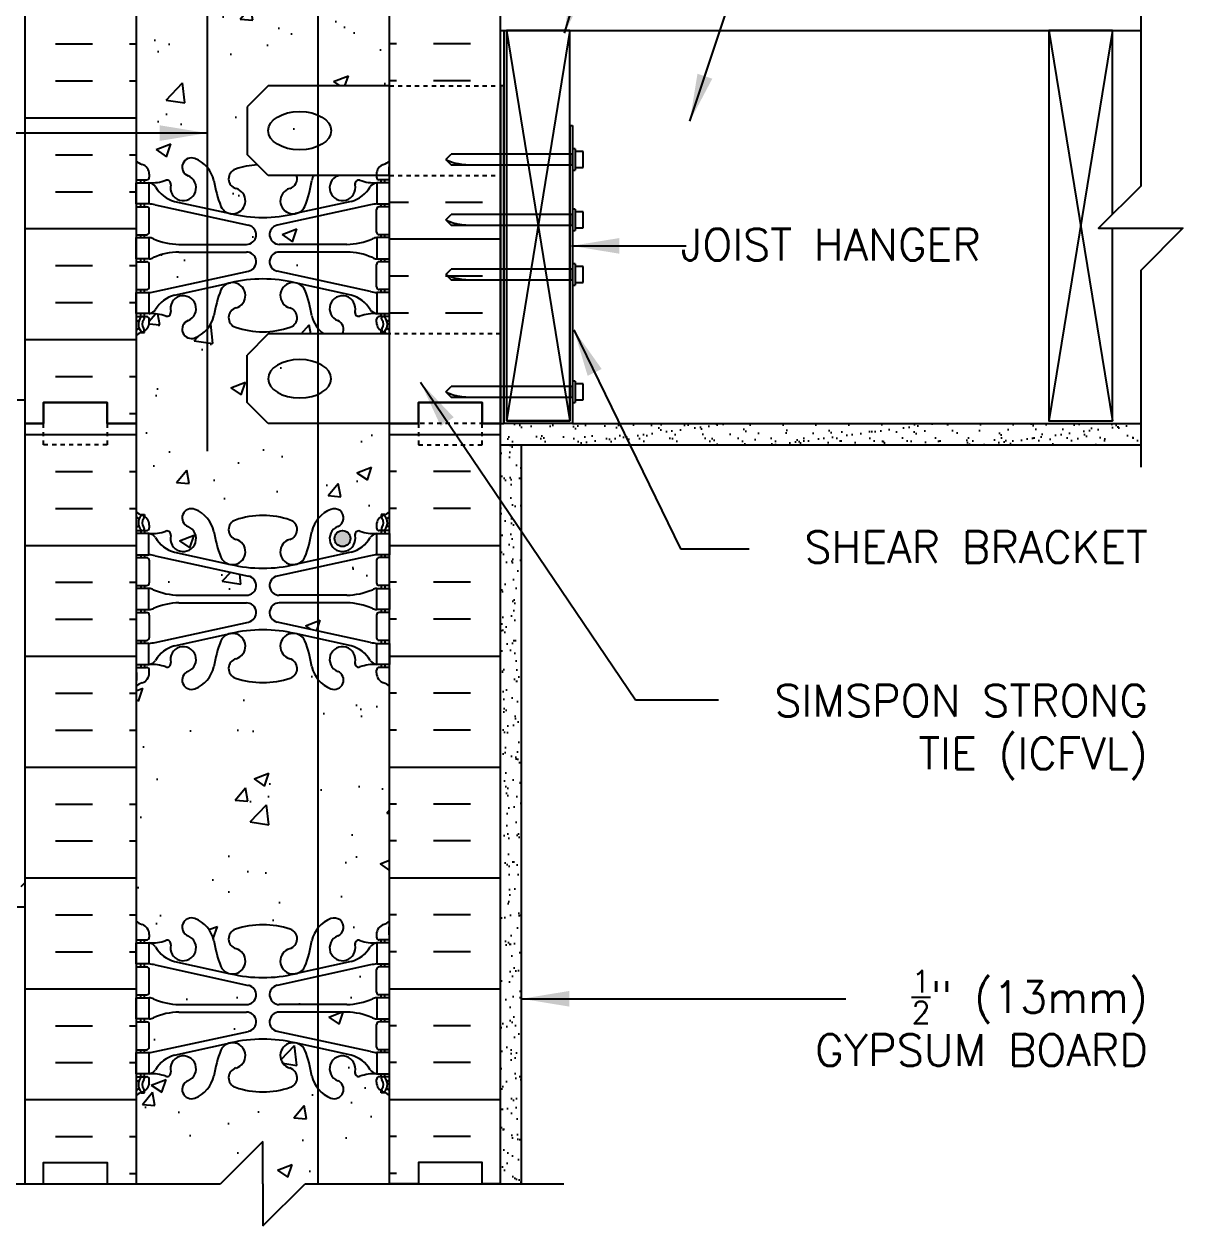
# Model space of a CAD drawing. Header units: inches. Extents: x 28.8 to 73.5, y -26.1 to 47.3.
# Drawn here: x 46.02 to 73.45, y 0.25 to 28.72 of the extents above; entities that cross this region are included whole.
import ezdxf
from ezdxf.enums import TextEntityAlignment as Align

# ---------------------------------------------------------------- set-up
doc = ezdxf.new("R2010")
doc.units = ezdxf.units.IN
doc.header["$LTSCALE"] = 0.5
doc.header["$MEASUREMENT"] = 0
doc.linetypes.add('DASHED2', pattern=[0.375, 0.25, -0.125])
doc.linetypes.add('HIDDEN2', pattern=[0.1875, 0.125, -0.0625])
for name, color, linetype in [('HATCH', 12, 'Continuous'), ('line25', 2, 'Continuous'), ('LINE3', 3, 'Continuous'), ('LINE50', 5, 'Continuous'), ('LINE9', 9, 'Continuous'), ('TEXT', 4, 'Continuous'), ('Web_Edge', 9, 'Continuous')]:
    doc.layers.add(name, color=color, linetype=linetype)
doc.styles.add('DIM', font='romans.shx', dxfattribs={"width": 0.7})
doc.styles.add('ROMANS', font='romans.shx', dxfattribs={"height": 1.125})
doc.dimstyles.new('ext_12', dxfattribs={"dimscale": 12, "dimtxt": 0.09375, "dimasz": 0.09375, "dimexe": 0.09375, "dimexo": 0.0625, "dimgap": 0.0625, "dimtad": 1, "dimdec": 1, "dimzin": 3, "dimdsep": 46, "dimlunit": 4, "dimtxsty": 'DIM', "dimcen": 0.09, "dimdle": 0.09375, "dimclrt": 4, "dimadec": 0, "dimazin": 0, "dimtfac": 1, "dimtdec": 1, "dimtmove": 2, "dimatfit": 3, "dimfxl": 0, "dimfrac": 2, "dimtolj": 1, "dimtzin": 0, "dimarcsym": 0})

# ---------------------------------------------------------------- blocks, each defined once
blk = doc.blocks.new('6 web')
at = {"layer": 'Web_Edge'}
for p, q in [((-2.89, 6.845), (-2.8, 6.845)), ((-2.8, 6.845), (-2.8, 6.803)), ((2.89, 6.845), (2.8, 6.845)), ((2.8, 6.845), (2.8, 6.803)), ((-3, 6.566), (-2.958, 6.566)), ((-2.69, 6.596), (-2.69, 6.529)), ((2.69, 6.596), (2.69, 6.529)), ((3, 6.566), (2.958, 6.566)), ((-3, 6.466), (-2.752, 6.466)), ((-2.89, 6.466), (-2.89, 6.396)), ((-2.8, 6.466), (-2.8, 6.396)), ((3, 6.466), (2.752, 6.466)), ((2.8, 6.466), (2.8, 6.396)), ((2.89, 6.466), (2.89, 6.396)), ((-3, 5.826), (-2.752, 5.826)), ((-2.89, 5.896), (-2.89, 5.826)), ((-2.8, 5.896), (-2.8, 5.826)), ((-2.69, 5.764), (-2.69, 5.229)), ((-2.551, 5.872), (-0.34, 5.391)), ((-2.09, 5.955), (-0.768, 5.665)), ((2.551, 5.872), (0.34, 5.391)), ((2.09, 5.955), (0.768, 5.665)), ((2.69, 5.764), (2.69, 5.229)), ((3, 5.826), (2.752, 5.826)), ((2.8, 5.896), (2.8, 5.826)), ((2.89, 5.896), (2.89, 5.826)), ((-3, 5.166), (-2.752, 5.166)), ((-2.89, 5.166), (-2.89, 5.096)), ((-2.8, 5.166), (-2.8, 5.096)), ((3, 5.166), (2.752, 5.166)), ((2.8, 5.166), (2.8, 5.096)), ((2.89, 5.166), (2.89, 5.096)), ((-1.985, 4.936), (-0.389, 4.936)), ((1.985, 4.936), (0.389, 4.936)), ((-2.89, 4.596), (-2.89, 4.526)), ((-2.8, 4.596), (-2.8, 4.526)), ((-1.985, 4.756), (-0.389, 4.756)), ((1.985, 4.756), (0.389, 4.756)), ((2.8, 4.596), (2.8, 4.526)), ((2.89, 4.596), (2.89, 4.526)), ((-3, 4.526), (-2.752, 4.526)), ((-2.69, 4.464), (-2.69, 3.929)), ((-2.551, 3.82), (-0.34, 4.302)), ((2.551, 3.82), (0.34, 4.302)), ((2.69, 4.464), (2.69, 3.929)), ((3, 4.526), (2.752, 4.526)), ((-2.09, 3.737), (-0.768, 4.028)), ((2.09, 3.737), (0.768, 4.028)), ((-3, 3.866), (-2.752, 3.866)), ((-2.89, 3.866), (-2.89, 3.796)), ((-2.8, 3.866), (-2.8, 3.796)), ((3, 3.866), (2.752, 3.866)), ((2.8, 3.866), (2.8, 3.796)), ((2.89, 3.866), (2.89, 3.796)), ((-3, 3.226), (-2.752, 3.226)), ((-2.89, 3.296), (-2.89, 3.226)), ((-2.8, 3.296), (-2.8, 3.226)), ((-2.69, 3.096), (-2.69, 3.164)), ((2.69, 3.096), (2.69, 3.164)), ((3, 3.226), (2.752, 3.226)), ((2.8, 3.296), (2.8, 3.226)), ((2.89, 3.296), (2.89, 3.226)), ((-2.99, 3.106), (-2.99, 2.92)), ((2.99, 3.106), (2.99, 2.92)), ((-2.99, -3.106), (-2.99, -2.92)), ((-2.69, -3.096), (-2.69, -3.164)), ((2.69, -3.096), (2.69, -3.164)), ((2.99, -3.106), (2.99, -2.92)), ((-3, -3.226), (-2.752, -3.226)), ((-2.89, -3.296), (-2.89, -3.226)), ((-2.8, -3.296), (-2.8, -3.226)), ((3, -3.226), (2.752, -3.226)), ((2.8, -3.296), (2.8, -3.226)), ((2.89, -3.296), (2.89, -3.226)), ((-3, -3.866), (-2.752, -3.866)), ((-2.89, -3.866), (-2.89, -3.796)), ((-2.8, -3.866), (-2.8, -3.796)), ((-2.69, -4.464), (-2.69, -3.929)), ((-2.551, -3.82), (-0.34, -4.302)), ((-2.09, -3.737), (-0.768, -4.028)), ((2.551, -3.82), (0.34, -4.302)), ((2.09, -3.737), (0.768, -4.028)), ((2.69, -4.464), (2.69, -3.929)), ((3, -3.866), (2.752, -3.866)), ((2.8, -3.866), (2.8, -3.796)), ((2.89, -3.866), (2.89, -3.796)), ((-3, -4.526), (-2.752, -4.526)), ((-2.89, -4.596), (-2.89, -4.526)), ((-2.8, -4.596), (-2.8, -4.526)), ((3, -4.526), (2.752, -4.526)), ((2.8, -4.596), (2.8, -4.526)), ((2.89, -4.596), (2.89, -4.526)), ((-1.985, -4.756), (-0.389, -4.756)), ((1.985, -4.756), (0.389, -4.756)), ((-2.89, -5.166), (-2.89, -5.096)), ((-2.8, -5.166), (-2.8, -5.096)), ((-1.985, -4.936), (-0.389, -4.936)), ((1.985, -4.936), (0.389, -4.936)), ((2.8, -5.166), (2.8, -5.096)), ((2.89, -5.166), (2.89, -5.096)), ((-3, -5.166), (-2.752, -5.166)), ((-2.69, -5.764), (-2.69, -5.229)), ((-2.551, -5.872), (-0.34, -5.391)), ((2.551, -5.872), (0.34, -5.391)), ((2.69, -5.764), (2.69, -5.229)), ((3, -5.166), (2.752, -5.166)), ((-2.09, -5.955), (-0.768, -5.665)), ((2.09, -5.955), (0.768, -5.665)), ((-3, -5.826), (-2.752, -5.826)), ((-2.89, -5.896), (-2.89, -5.826)), ((-2.8, -5.896), (-2.8, -5.826)), ((3, -5.826), (2.752, -5.826)), ((2.8, -5.896), (2.8, -5.826)), ((2.89, -5.896), (2.89, -5.826)), ((-3, -6.466), (-2.752, -6.466)), ((-2.89, -6.466), (-2.89, -6.396)), ((-2.8, -6.466), (-2.8, -6.396)), ((-2.69, -6.596), (-2.69, -6.529)), ((2.69, -6.596), (2.69, -6.529)), ((3, -6.466), (2.752, -6.466)), ((2.8, -6.466), (2.8, -6.396)), ((2.89, -6.466), (2.89, -6.396)), ((-3, -6.566), (-2.958, -6.566)), ((-2.8, -6.845), (-2.8, -6.803)), ((2.8, -6.845), (2.8, -6.803)), ((3, -6.566), (2.958, -6.566)), ((-2.89, -6.845), (-2.8, -6.845)), ((2.89, -6.845), (2.8, -6.845))]:
    blk.add_line(p, q, dxfattribs=at)
for points in [[(-2.995, 5.896), (-2.695, 5.896), (-2.695, 6.396), (-2.995, 6.396)], [(2.995, 5.896), (2.695, 5.896), (2.695, 6.396), (2.995, 6.396)], [(-2.995, 4.596), (-2.695, 4.596), (-2.695, 5.096), (-2.995, 5.096)], [(2.995, 4.596), (2.695, 4.596), (2.695, 5.096), (2.995, 5.096)], [(-2.995, 3.296), (-2.695, 3.296), (-2.695, 3.796), (-2.995, 3.796)], [(2.995, 3.296), (2.695, 3.296), (2.695, 3.796), (2.995, 3.796)], [(-2.995, -3.296), (-2.695, -3.296), (-2.695, -3.796), (-2.995, -3.796)], [(2.995, -3.296), (2.695, -3.296), (2.695, -3.796), (2.995, -3.796)], [(-2.995, -4.596), (-2.695, -4.596), (-2.695, -5.096), (-2.995, -5.096)], [(2.995, -4.596), (2.695, -4.596), (2.695, -5.096), (2.995, -5.096)], [(-2.995, -5.896), (-2.695, -5.896), (-2.695, -6.396), (-2.995, -6.396)], [(2.995, -5.896), (2.695, -5.896), (2.695, -6.396), (2.995, -6.396)]]:
    blk.add_lwpolyline(points, close=True, dxfattribs=at)
for centre, radius, start, end in [((-2.69, 7.303), 0.5, 231.6833, 250.5288), ((-2.94, 6.596), 0.25, 0, 70.5288), ((-1.69, 6.766), 0.22, 68.1963, 248.1963), ((-1.885, 6.278), 0.745, 13.2652, 68.1963), ((1.885, 6.278), 0.745, 111.8037, 166.7348), ((1.69, 6.766), 0.22, 291.8037, 111.8037), ((2.94, 6.596), 0.25, 109.4712, 180), ((2.69, 7.303), 0.5, 289.4712, 308.3167), ((-2.69, 7.303), 0.6, 238.8907, 245.0748), ((-2.958, 6.586), 0.02, 270, 14.1541), ((-2.696, 6.651), 0.25, 140.1145, 222.4609), ((-2.951, 6.741), 0.02, 340.7916, 65.0748), ((-2.854, 6.782), 0.045, 319.1879, 141.448), ((-2.696, 6.651), 0.16, 140.0001, 222.4609), ((-1.885, 6.278), 0.305, 166.6795, 68.1963), ((-0.571, 6.49), 0.24, 108.923, 254.2747), ((0, 4.825), 2, 90, 108.923), ((0, 4.825), 2, 71.077, 90), ((0.571, 6.49), 0.24, 285.7253, 71.077), ((1.885, 6.278), 0.305, 111.8037, 13.3205), ((2.854, 6.782), 0.045, 38.552, 220.8121), ((2.696, 6.651), 0.16, 317.5391, 39.9999), ((2.696, 6.651), 0.25, 317.5391, 39.8855), ((2.951, 6.741), 0.02, 114.9252, 199.2084), ((2.958, 6.586), 0.02, 165.8459, 270), ((2.69, 7.303), 0.6, 294.9252, 301.1093), ((-2.848, 6.512), 0.045, 222.4609, 42.4609), ((-2.752, 6.529), 0.0625, 270, 0), ((-2.639, 7.395), 1, 266.7879, 289.9067), ((-2.738, 6.15), 0.25, 37.2777, 80.0823), ((-1.891, 6.678), 0.75, 210.155, 254.5838), ((-2.269, 6.369), 0.09, 346.6795, 108.8651), ((1.803, 6.92), 3, 189.0273, 201.1984), ((-1.803, 6.92), 3, 338.8016, 350.9727), ((1.891, 6.678), 0.75, 285.4162, 329.845), ((2.269, 6.369), 0.09, 71.1349, 193.3205), ((2.639, 7.395), 1, 250.0933, 273.2121), ((2.738, 6.15), 0.25, 99.9177, 142.7223), ((2.752, 6.529), 0.0625, 180, 270), ((2.848, 6.512), 0.045, 137.5391, 317.5391), ((-0.718, 5.966), 0.305, 205.3782, 74.2747), ((0.718, 5.966), 0.305, 105.7253, 334.6218), ((-2.752, 5.764), 0.0625, 0, 90), ((-2.786, 4.9), 1, 76.4291, 84.7991), ((2.786, 4.9), 1, 95.2009, 103.5709), ((2.752, 5.764), 0.0625, 90, 180), ((0, 8.932), 3.356, 256.7692, 270), ((0, 8.932), 3.356, 270, 283.2308), ((-2.752, 5.229), 0.0625, 270, 0), ((-0.389, 5.166), 0.23, 270, 77.6055), ((0.389, 5.166), 0.23, 102.3945, 270), ((2.752, 5.229), 0.0625, 180, 270), ((-2.699, 4.877), 0.219, 60.4937, 88.92), ((-1.955, 6.536), 1.6, 246.5673, 268.9203), ((1.955, 6.536), 1.6, 271.0797, 293.4327), ((2.699, 4.877), 0.219, 91.08, 119.5063), ((-2.699, 4.815), 0.219, 271.08, 299.5063), ((-2.699, 4.815), 0.219, 271.08, 299.5063), ((-1.955, 3.156), 1.6, 91.0797, 113.4327), ((-1.955, 3.156), 1.6, 91.0797, 113.4327), ((-0.389, 4.526), 0.23, 282.3945, 90), ((0.389, 4.526), 0.23, 90, 257.6055), ((1.955, 3.156), 1.6, 66.5673, 88.9203), ((1.955, 3.156), 1.6, 66.5673, 88.9203), ((2.699, 4.815), 0.219, 240.4937, 268.92), ((2.699, 4.815), 0.219, 240.4937, 268.92), ((-2.752, 4.464), 0.0625, 0, 90), ((2.752, 4.464), 0.0625, 90, 180), ((-0.718, 3.727), 0.305, 285.7253, 154.6218), ((0, 0.761), 3.356, 90, 103.2308), ((0, 0.761), 3.356, 76.7692, 90), ((0.718, 3.727), 0.305, 25.3782, 254.2747), ((-2.752, 3.929), 0.0625, 270, 0), ((-2.786, 4.792), 1, 275.2009, 283.5709), ((-1.891, 3.014), 0.75, 105.4162, 149.845), ((-1.885, 3.414), 0.305, 291.8037, 193.3205), ((1.803, 2.773), 3, 158.8016, 170.9727), ((-1.803, 2.773), 3, 9.0273, 21.1984), ((1.885, 3.414), 0.305, 346.6795, 248.1963), ((1.891, 3.014), 0.75, 30.155, 74.5838), ((2.786, 4.792), 1, 256.4291, 264.7991), ((2.752, 3.929), 0.0625, 180, 270), ((-0.571, 3.202), 0.24, 105.7253, 251.077), ((0.571, 3.202), 0.24, 288.923, 74.2747), ((-2.752, 3.164), 0.0625, 360, 90), ((-2.738, 3.542), 0.25, 279.9177, 322.7223), ((-2.639, 2.298), 1, 70.0933, 93.2121), ((-2.269, 3.323), 0.09, 251.1349, 13.3205), ((-1.69, 2.927), 0.22, 111.8037, 291.8037), ((-1.885, 3.414), 0.745, 291.8037, 346.7348), ((1.885, 3.414), 0.745, 193.2652, 248.1963), ((1.69, 2.927), 0.22, 248.1963, 68.1963), ((2.269, 3.323), 0.09, 166.6795, 288.8651), ((2.639, 2.298), 1, 86.7879, 109.9067), ((2.738, 3.542), 0.25, 217.2777, 260.0823), ((2.752, 3.164), 0.0625, 90, 180), ((-3.01, 3.106), 0.02, 0, 60.012), ((-3.01, 2.92), 0.02, 301.073, 0), ((-2.69, 2.389), 0.6, 121.073, 121.1093), ((-2.69, 2.389), 0.5, 109.4712, 128.3167), ((-2.94, 3.096), 0.25, 289.4712, 360), ((0, 4.867), 2, 251.077, 270), ((0, 4.867), 2, 270, 288.923), ((2.94, 3.096), 0.25, 180, 250.5288), ((2.69, 2.389), 0.5, 51.6833, 70.5288), ((3.01, 3.106), 0.02, 119.988, 180), ((3.01, 2.92), 0.02, 180, 238.927), ((2.69, 2.389), 0.6, 58.8907, 58.927), ((-2.69, -2.389), 0.5, 231.6833, 250.5288), ((-1.69, -2.927), 0.22, 68.1963, 248.1963), ((-1.885, -3.414), 0.745, 13.2652, 68.1963), ((1.885, -3.414), 0.745, 111.8037, 166.7348), ((1.69, -2.927), 0.22, 291.8037, 111.8037), ((2.69, -2.389), 0.5, 289.4712, 308.3167), ((-2.69, -2.389), 0.6, 238.8907, 238.927), ((-3.01, -2.92), 0.02, 360, 58.927), ((-3.01, -3.106), 0.02, 299.988, 360), ((-2.94, -3.096), 0.25, 0, 70.5288), ((-0.571, -3.202), 0.24, 108.923, 254.2747), ((0, -4.867), 2, 90, 108.923), ((0, -4.867), 2, 71.077, 90), ((0.571, -3.202), 0.24, 285.7253, 71.077), ((2.94, -3.096), 0.25, 109.4712, 180), ((3.01, -2.92), 0.02, 121.073, 180), ((3.01, -3.106), 0.02, 180, 240.012), ((2.69, -2.389), 0.6, 301.073, 301.1093), ((-2.752, -3.164), 0.0625, 270, 0), ((-2.639, -2.298), 1, 266.7879, 289.9067), ((-2.738, -3.542), 0.25, 37.2777, 80.0823), ((-1.891, -3.014), 0.75, 210.155, 254.5838), ((-2.269, -3.323), 0.09, 346.6795, 108.8651), ((-1.885, -3.414), 0.305, 166.6795, 68.1963), ((1.803, -2.773), 3, 189.0273, 201.1984), ((-1.803, -2.773), 3, 338.8016, 350.9727), ((1.885, -3.414), 0.305, 111.8037, 13.3205), ((1.891, -3.014), 0.75, 285.4162, 329.845), ((2.269, -3.323), 0.09, 71.1349, 193.3205), ((2.639, -2.298), 1, 250.0933, 273.2121), ((2.738, -3.542), 0.25, 99.9177, 142.7223), ((2.752, -3.164), 0.0625, 180, 270), ((-0.718, -3.727), 0.305, 205.3782, 74.2747), ((0.718, -3.727), 0.305, 105.7253, 334.6218), ((-2.752, -3.929), 0.0625, 0, 90), ((-2.786, -4.792), 1, 76.4291, 84.7991), ((2.786, -4.792), 1, 95.2009, 103.5709), ((2.752, -3.929), 0.0625, 90, 180), ((0, -0.761), 3.356, 256.7692, 270), ((0, -0.761), 3.356, 270, 283.2308), ((-2.752, -4.464), 0.0625, 270, 0), ((-0.389, -4.526), 0.23, 270, 77.6055), ((0.389, -4.526), 0.23, 102.3945, 270), ((2.752, -4.464), 0.0625, 180, 270), ((-2.699, -4.815), 0.219, 60.4937, 88.92), ((-2.699, -4.815), 0.219, 60.4937, 88.92), ((-1.955, -3.156), 1.6, 246.5673, 268.9203), ((-1.955, -3.156), 1.6, 246.5673, 268.9203), ((1.955, -3.156), 1.6, 271.0797, 293.4327), ((1.955, -3.156), 1.6, 271.0797, 293.4327), ((2.699, -4.815), 0.219, 91.08, 119.5063), ((2.699, -4.815), 0.219, 91.08, 119.5063), ((-2.699, -4.877), 0.219, 271.08, 299.5063), ((-1.955, -6.536), 1.6, 91.0797, 113.4327), ((-0.389, -5.166), 0.23, 282.3945, 90), ((0.389, -5.166), 0.23, 90, 257.6055), ((1.955, -6.536), 1.6, 66.5673, 88.9203), ((2.699, -4.877), 0.219, 240.4937, 268.92), ((-2.752, -5.229), 0.0625, 0, 90), ((2.752, -5.229), 0.0625, 90, 180), ((-0.718, -5.966), 0.305, 285.7253, 154.6218), ((0, -8.932), 3.356, 90, 103.2308), ((0, -8.932), 3.356, 76.7692, 90), ((0.718, -5.966), 0.305, 25.3782, 254.2747), ((-2.752, -5.764), 0.0625, 270, 0), ((-2.786, -4.9), 1, 275.2009, 283.5709), ((-1.891, -6.678), 0.75, 105.4162, 149.845), ((-1.885, -6.278), 0.305, 291.8037, 193.3205), ((1.803, -6.92), 3, 158.8016, 170.9727), ((-1.803, -6.92), 3, 9.0273, 21.1984), ((1.885, -6.278), 0.305, 346.6795, 248.1963), ((1.891, -6.678), 0.75, 30.155, 74.5838), ((2.786, -4.9), 1, 256.4291, 264.7991), ((2.752, -5.764), 0.0625, 180, 270), ((-0.571, -6.49), 0.24, 105.7253, 251.077), ((0.571, -6.49), 0.24, 288.923, 74.2747), ((-2.696, -6.651), 0.25, 137.5391, 219.8855), ((-2.848, -6.512), 0.045, 317.5391, 137.5391), ((-2.696, -6.651), 0.16, 137.5391, 219.9999), ((-2.752, -6.529), 0.0625, 360, 90), ((-2.738, -6.15), 0.25, 279.9177, 322.7223), ((-2.639, -7.395), 1, 70.0933, 93.2121), ((-2.269, -6.369), 0.09, 251.1349, 13.3205), ((-1.885, -6.278), 0.745, 291.8037, 346.7348), ((1.885, -6.278), 0.745, 193.2652, 248.1963), ((2.269, -6.369), 0.09, 166.6795, 288.8651), ((2.639, -7.395), 1, 86.7879, 109.9067), ((2.738, -6.15), 0.25, 217.2777, 260.0823), ((2.752, -6.529), 0.0625, 90, 180), ((2.848, -6.512), 0.045, 42.4609, 222.4609), ((2.696, -6.651), 0.16, 320.0001, 42.4609), ((2.696, -6.651), 0.25, 320.1145, 42.4609), ((-2.69, -7.303), 0.6, 114.9252, 121.1093), ((-2.958, -6.586), 0.02, 345.8459, 90), ((-2.951, -6.741), 0.02, 294.9252, 19.2084), ((-2.854, -6.782), 0.045, 218.552, 40.8121), ((-2.94, -6.596), 0.25, 289.4712, 360), ((-1.69, -6.766), 0.22, 111.8037, 291.8037), ((0, -4.825), 2, 251.077, 270), ((0, -4.825), 2, 270, 288.923), ((1.69, -6.766), 0.22, 248.1963, 68.1963), ((2.94, -6.596), 0.25, 180, 250.5288), ((2.854, -6.782), 0.045, 139.1879, 321.448), ((2.951, -6.741), 0.02, 160.7916, 245.0748), ((2.958, -6.586), 0.02, 90, 194.1541), ((2.69, -7.303), 0.6, 58.8907, 65.0748), ((-2.69, -7.303), 0.5, 109.4712, 128.3167), ((2.69, -7.303), 0.5, 51.6833, 70.5288)]:
    blk.add_arc(centre, radius, start, end, dxfattribs=at)

msp = doc.modelspace()

# ---------------------------------------------------------------- hatches: boundary and pattern name
at = {"layer": 'HATCH'}
h = msp.add_hatch(dxfattribs=at)
h.set_pattern_fill('INSUL', color=256, scale=7, style=0)
h.set_pattern_definition([(0, (-2877.4856, -377.7554), (0, 2.625), []), (0, (-2877.4856, -376.8804), (0, 2.625), [0.875, -0.875]), (0, (-2877.4856, -376.0054), (0, 2.625), [0.875, -0.875])])
h.paths.add_polyline_path([(46.051, 19.254), (46.488, 19.254), (46.488, 19.754), (47.988, 19.754), (47.988, 19.254), (48.676, 19.254), (48.676, 37.254), (47.988, 37.254), (47.988, 37.754), (46.488, 37.754), (46.488, 37.254), (46.051, 37.254)])
h = msp.add_hatch(dxfattribs=at)
h.set_pattern_fill('INSUL', color=256, scale=7, style=0)
h.set_pattern_definition([(180, (2980.8376, -377.7554), (0, 2.625), []), (180, (2980.8376, -376.8804), (0, 2.625), [0.875, -0.875]), (180, (2980.8376, -376.0054), (0, 2.625), [0.875, -0.875])])
h.paths.add_polyline_path([(54.676, 27.254), (57.301, 27.254), (57.301, 37.254), (56.863, 37.254), (56.863, 37.754), (55.363, 37.754), (55.363, 37.254), (54.676, 37.254)])
h = msp.add_hatch(dxfattribs=at)
h.set_pattern_fill('AR-CONC', color=256, scale=0.5, style=0)
h.paths.add_polyline_path([(53.858, 24.91, -0.601435), (53.977, 25.015, 0.10046), (54.371, 24.958), (54.476, 24.958), (54.476, 25.028), (54.428, 25.028, -0.414214), (54.366, 25.09), (54.366, 25.129), (53.461, 25.129, -0.016896), (53.448, 25.123, 2.182095)])
h.paths.add_polyline_path([(52.836, 25.011, -0.041797), (52.874, 25.129), (52.474, 25.129, -0.429542), (52.312, 24.821, 0.955472), (52.45, 24.228), (52.47, 24.232, 0.223253), (52.67, 24.397, 0.053157)])
edge = h.paths.add_edge_path()
edge.add_ellipse((52.547, 26.192), major_axis=(-0.746, 0), ratio=0.610344, start_angle=234.6893, end_angle=485.3107)
edge.add_line((52.978, 25.82), (52.978, 26.563))
edge = h.paths.add_edge_path()
edge.add_ellipse((52.547, 26.192), major_axis=(-0.746, 0), ratio=0.610344, start_angle=125.3107, end_angle=234.6893)
edge.add_line((52.978, 26.563), (52.978, 25.82))
h.paths.add_polyline_path([(51.04, 24.821, -0.735593), (51.027, 25.279, -0.066531), (51.547, 25.383), (51.301, 25.629), (51.301, 26.754), (51.676, 27.129), (51.676, 31.121, -0.082755), (51.027, 31.229, -0.735593), (51.04, 31.687, 0.955472), (50.902, 32.281), (50.882, 32.276, 0.223253), (50.682, 32.111, 0.053157), (50.516, 31.497, -0.24438), (50.068, 30.977, -1), (49.904, 31.385, 2.182095), (49.494, 31.598, -0.601435), (49.375, 31.493, 0.10046), (48.981, 31.55), (48.876, 31.55), (48.876, 31.48), (48.924, 31.48, -0.414214), (48.986, 31.418), (48.986, 31.35, -0.317837), (48.819, 31.115, 0.082415), (48.676, 31.036), (48.676, 25.473, 0.082415), (48.819, 25.394, -0.317837), (48.986, 25.158), (48.986, 25.09, -0.414214), (48.924, 25.028), (48.876, 25.028), (48.876, 24.958), (48.981, 24.958, 0.10046), (49.375, 25.015, -0.601435), (49.494, 24.91, 2.182095), (49.904, 25.123, -1), (50.068, 25.532, -0.24438), (50.516, 25.011, 0.053157), (50.682, 24.397, 0.223253), (50.882, 24.232), (50.902, 24.228, 0.955472)])
h.paths.add_polyline_path([(52.978, 31.205, -0.110434), (52.836, 31.497, 0.053157), (52.67, 32.111, 0.223253), (52.47, 32.276), (52.45, 32.281, 0.955472), (52.312, 31.687, -0.735593), (52.325, 31.229, -0.082755), (51.676, 31.121), (51.676, 27.129), (51.801, 27.254), (52.978, 27.254)])
h.paths.add_polyline_path([(54.676, 31.036, 0.082415), (54.533, 31.115, -0.317837), (54.366, 31.35), (54.366, 31.418, -0.414214), (54.428, 31.48), (54.476, 31.48), (54.476, 31.55), (54.371, 31.55, 0.10046), (53.977, 31.493, -0.601435), (53.858, 31.598, 2.182095), (53.448, 31.385, -1), (53.284, 30.977, -0.130426), (52.978, 31.205), (52.978, 27.254), (54.676, 27.254)])
h = msp.add_hatch(dxfattribs=at)
h.set_pattern_fill('INSUL', color=256, scale=7, style=0)
h.paths.add_polyline_path([(57.301, 25.129), (54.676, 25.129), (54.676, 21.379), (57.301, 21.379)])
h = msp.add_hatch(dxfattribs=at)
h.set_pattern_fill('AR-CONC', color=256, scale=0.5, style=0)
h.paths.add_polyline_path([(52.978, 24.162), (52.978, 23.498), (53.661, 23.498, 0.097844), (54.267, 23.63, -0.134256), (54.379, 23.658), (54.476, 23.658), (54.476, 23.728), (54.428, 23.728, -0.414214), (54.366, 23.79), (54.366, 24.325, -0.414214), (54.428, 24.388), (54.476, 24.388), (54.476, 24.458), (54.371, 24.458, 0.036537), (54.227, 24.434)])
h.paths.add_polyline_path([(54.227, 22.382, 0.036537), (54.371, 22.358), (54.476, 22.358), (54.476, 22.428), (54.428, 22.428, -0.414214), (54.366, 22.49), (54.366, 23.025, -0.414214), (54.428, 23.088), (54.476, 23.088), (54.476, 23.158), (54.379, 23.158, -0.134256), (54.267, 23.186, 0.097844), (53.661, 23.318), (52.978, 23.318), (52.978, 22.654)])
h.paths.add_polyline_path([(52.065, 23.318, 0.897292), (52.016, 22.863), (52.978, 22.654), (52.978, 23.318)])
h.paths.add_polyline_path([(52.016, 23.953, 0.897292), (52.065, 23.498), (52.978, 23.498), (52.978, 24.162)])
h.paths.add_polyline_path([(49.125, 24.434, 0.036537), (48.981, 24.458), (48.876, 24.458), (48.876, 24.388), (48.924, 24.388, -0.414214), (48.986, 24.325), (48.986, 23.79, -0.414214), (48.924, 23.728), (48.876, 23.728), (48.876, 23.658), (48.973, 23.658, -0.134256), (49.085, 23.63, 0.097844), (49.691, 23.498), (51.287, 23.498, 0.897292), (51.336, 23.953)])
h.paths.add_polyline_path([(51.336, 22.863, 0.897292), (51.287, 23.318), (49.691, 23.318, 0.097844), (49.085, 23.186, -0.134256), (48.973, 23.158), (48.876, 23.158), (48.876, 23.088), (48.924, 23.088, -0.414214), (48.986, 23.025), (48.986, 22.49, -0.414214), (48.924, 22.428), (48.876, 22.428), (48.876, 22.358), (48.981, 22.358, 0.036537), (49.125, 22.382)])
h = msp.add_hatch(dxfattribs=at)
h.set_pattern_fill('AR-CONC', color=256, scale=0.5, style=0)
h.paths.add_polyline_path([(52.978, 16.996, -0.130426), (53.284, 17.224, -1), (53.448, 16.816, 2.182095), (53.858, 16.603, -0.601435), (53.977, 16.707, 0.10046), (54.371, 16.65), (54.476, 16.65), (54.476, 16.72), (54.428, 16.72, -0.414214), (54.366, 16.783), (54.366, 16.85, -0.249069), (54.476, 17.057), (54.476, 17.099), (54.566, 17.099, 0.064398), (54.676, 17.165), (54.676, 19.254), (52.978, 19.254)])
h.paths.add_polyline_path([(53.748, 16.532, -1), (53.373, 16.532, -1)], flags=16)
h.paths.add_polyline_path([(51.676, 17.08, -0.082755), (52.325, 16.972, -0.735593), (52.312, 16.514, 0.955472), (52.45, 15.92), (52.47, 15.924, 0.223253), (52.67, 16.089, 0.053157), (52.836, 16.703, -0.110434), (52.978, 16.996), (52.978, 19.254), (51.801, 19.254), (51.301, 19.754), (51.301, 20.879), (51.801, 21.379), (52.978, 21.379), (52.978, 21.512, -0.110434), (52.836, 21.805, 0.053157), (52.67, 22.419, 0.223253), (52.47, 22.584), (52.45, 22.588, 0.955472), (52.312, 21.995, -0.735593), (52.325, 21.537, -0.082755), (51.676, 21.429, -0.082755), (51.027, 21.537, -0.735593), (51.04, 21.995, 0.955472), (50.902, 22.588), (50.882, 22.584, 0.223253), (50.682, 22.419, 0.053157), (50.516, 21.805, -0.24438), (50.068, 21.284, -1), (49.904, 21.693, 2.182095), (49.494, 21.906, -0.601435), (49.375, 21.801, 0.10046), (48.981, 21.858), (48.876, 21.858), (48.876, 21.788), (48.924, 21.788, -0.414214), (48.986, 21.725), (48.986, 21.658, -0.249069), (48.876, 21.451), (48.876, 21.409), (48.786, 21.409, 0.064398), (48.676, 21.343), (48.676, 19.254), (48.676, 17.165, 0.064398), (48.786, 17.099), (48.876, 17.099), (48.876, 17.057, -0.249069), (48.986, 16.85), (48.986, 16.783, -0.414214), (48.924, 16.72), (48.876, 16.72), (48.876, 16.65), (48.981, 16.65, 0.10046), (49.375, 16.707, -0.601435), (49.494, 16.603, 2.182095), (49.904, 16.816, -1), (50.068, 17.224, -0.24438), (50.516, 16.703, 0.053157), (50.682, 16.089, 0.223253), (50.882, 15.924), (50.902, 15.92, 0.955472), (51.04, 16.514, -0.735593), (51.027, 16.972, -0.082755)])
edge = h.paths.add_edge_path(flags=17)
edge.add_ellipse((52.547, 20.317), major_axis=(-0.746, 0), ratio=0.610344, start_angle=-125.3107, end_angle=125.3107)
edge.add_line((52.978, 19.945), (52.978, 20.688))
edge = h.paths.add_edge_path()
edge.add_ellipse((52.547, 20.317), major_axis=(-0.746, 0), ratio=0.610344, start_angle=125.3107, end_angle=234.6893)
edge.add_line((52.978, 20.688), (52.978, 19.945))
h = msp.add_hatch(dxfattribs=at)
h.set_pattern_fill('INSUL', color=256, scale=7, style=0)
h.set_pattern_definition([(0, (-2877.4856, -395.7554), (0, 2.625), []), (0, (-2877.4856, -394.8804), (0, 2.625), [0.875, -0.875]), (0, (-2877.4856, -394.0054), (0, 2.625), [0.875, -0.875])])
h.paths.add_polyline_path([(46.051, 1.254), (46.488, 1.254), (46.488, 1.754), (47.988, 1.754), (47.988, 1.254), (48.676, 1.254), (48.676, 19.254), (47.988, 19.254), (47.988, 19.754), (46.488, 19.754), (46.488, 19.254), (46.051, 19.254)])
h = msp.add_hatch(dxfattribs=at)
h.set_pattern_fill('INSUL', color=256, scale=7, style=0)
h.set_pattern_definition([(180, (2980.8376, -395.7554), (0, 2.625), []), (180, (2980.8376, -394.8804), (0, 2.625), [0.875, -0.875]), (180, (2980.8376, -394.0054), (0, 2.625), [0.875, -0.875])])
h.paths.add_polyline_path([(57.301, 1.254), (56.863, 1.254), (56.863, 1.754), (55.363, 1.754), (55.363, 1.254), (54.676, 1.254), (54.676, 19.254), (55.363, 19.254), (55.363, 19.754), (56.863, 19.754), (56.863, 19.254), (57.301, 19.254)])
h = msp.add_hatch(dxfattribs=at)
h.set_pattern_fill('AR-SAND', color=256, scale=0.25, style=0)
h.paths.add_polyline_path([(72.452, 19.254), (59.006, 19.254), (57.381, 19.254), (57.301, 19.254), (57.301, 18.754), (72.452, 18.754)])
h = msp.add_hatch(dxfattribs=at)
h.set_pattern_fill('AR-SAND', color=256, scale=0.25, style=0)
h.paths.add_polyline_path([(57.801, 18.754), (57.301, 18.754), (57.301, 1.254), (57.801, 1.254)])
h = msp.add_hatch(dxfattribs=at)
h.set_pattern_fill('AR-CONC', color=256, scale=0.5, style=0)
h.paths.add_polyline_path([(54.267, 15.322, -0.134256), (54.379, 15.35), (54.476, 15.35), (54.476, 15.42), (54.428, 15.42, -0.414214), (54.366, 15.483), (54.366, 16.018, -0.414214), (54.428, 16.08), (54.476, 16.08), (54.476, 16.15), (54.371, 16.15, 0.036537), (54.227, 16.127), (52.978, 15.854), (52.978, 15.19), (53.661, 15.19, 0.097844)])
h.paths.add_polyline_path([(53.661, 15.01), (52.978, 15.01), (52.978, 14.346), (54.227, 14.074, 0.036537), (54.371, 14.05), (54.476, 14.05), (54.476, 14.12), (54.428, 14.12, -0.414214), (54.366, 14.183), (54.366, 14.718, -0.414214), (54.428, 14.78), (54.476, 14.78), (54.476, 14.85), (54.379, 14.85, -0.134256), (54.267, 14.879, 0.097844)])
h.paths.add_polyline_path([(52.065, 15.01, 0.897292), (52.016, 14.556), (52.978, 14.346), (52.978, 15.01)])
h.paths.add_polyline_path([(52.016, 15.645, 0.897292), (52.065, 15.19), (52.978, 15.19), (52.978, 15.854)])
h.paths.add_polyline_path([(51.287, 15.19, 0.897292), (51.336, 15.645), (49.125, 16.127, 0.036537), (48.981, 16.15), (48.876, 16.15), (48.876, 16.08), (48.924, 16.08, -0.414214), (48.986, 16.018), (48.986, 15.483, -0.414214), (48.924, 15.42), (48.876, 15.42), (48.876, 15.35), (48.973, 15.35, -0.134256), (49.085, 15.322, 0.097844), (49.691, 15.19)])
h.paths.add_polyline_path([(51.336, 14.556, 0.897292), (51.287, 15.01), (49.691, 15.01, 0.097844), (49.085, 14.879, -0.134256), (48.973, 14.85), (48.876, 14.85), (48.876, 14.78), (48.924, 14.78, -0.414214), (48.986, 14.718), (48.986, 14.183, -0.414214), (48.924, 14.12), (48.876, 14.12), (48.876, 14.05), (48.981, 14.05, 0.036537), (49.125, 14.074)])
h = msp.add_hatch(dxfattribs=at)
h.set_pattern_fill('AR-CONC', color=256, scale=0.5, style=0)
h.paths.add_polyline_path([(54.676, 13.036, 0.082415), (54.533, 13.115, -0.317837), (54.366, 13.35), (54.366, 13.418, -0.414214), (54.428, 13.48), (54.476, 13.48), (54.476, 13.55), (54.371, 13.55, 0.10046), (53.977, 13.493, -0.601435), (53.858, 13.598, 2.182095), (53.448, 13.385, -1), (53.284, 12.977, -0.130426), (52.978, 13.205), (52.978, 7.303, -0.130426), (53.284, 7.532, -1), (53.448, 7.123, 2.182095), (53.858, 6.91, -0.601435), (53.977, 7.015, 0.10046), (54.371, 6.958), (54.476, 6.958), (54.476, 7.028), (54.428, 7.028, -0.414214), (54.366, 7.09), (54.366, 7.158, -0.317837), (54.533, 7.394, 0.082415), (54.676, 7.473)])
h.paths.add_polyline_path([(52.978, 13.205, -0.110434), (52.836, 13.497, 0.053157), (52.67, 14.111, 0.223253), (52.47, 14.276), (52.45, 14.281, 0.955472), (52.312, 13.687, -0.735593), (52.325, 13.229, -0.082755), (51.676, 13.121, -0.082755), (51.027, 13.229, -0.735593), (51.04, 13.687, 0.955472), (50.902, 14.281), (50.882, 14.276, 0.223253), (50.682, 14.111, 0.053157), (50.516, 13.497, -0.24438), (50.068, 12.977, -1), (49.904, 13.385, 2.182095), (49.494, 13.598, -0.601435), (49.375, 13.493, 0.10046), (48.981, 13.55), (48.876, 13.55), (48.876, 13.48), (48.924, 13.48, -0.414214), (48.986, 13.418), (48.986, 13.35, -0.317837), (48.819, 13.115, 0.082415), (48.676, 13.036), (48.676, 7.473, 0.082415), (48.819, 7.394, -0.317837), (48.986, 7.158), (48.986, 7.09, -0.414214), (48.924, 7.028), (48.876, 7.028), (48.876, 6.958), (48.981, 6.958, 0.10046), (49.375, 7.015, -0.601435), (49.494, 6.91, 2.182095), (49.904, 7.123, -1), (50.068, 7.532, -0.24438), (50.516, 7.011, 0.053157), (50.682, 6.397, 0.223253), (50.882, 6.232), (50.902, 6.228, 0.955472), (51.04, 6.821, -0.735593), (51.027, 7.279, -0.082755), (51.676, 7.387, -0.082755), (52.325, 7.279, -0.735593), (52.312, 6.821, 0.955472), (52.45, 6.228), (52.47, 6.232, 0.223253), (52.67, 6.397, 0.053157), (52.836, 7.011, -0.110434), (52.978, 7.303)])
h = msp.add_hatch(dxfattribs=at)
h.set_pattern_fill('AR-CONC', color=256, scale=0.5, style=0)
h.paths.add_polyline_path([(52.978, 6.162), (52.978, 5.498), (53.661, 5.498, 0.097844), (54.267, 5.63, -0.134256), (54.379, 5.658), (54.476, 5.658), (54.476, 5.728), (54.428, 5.728, -0.414214), (54.366, 5.79), (54.366, 6.325, -0.414214), (54.428, 6.388), (54.476, 6.388), (54.476, 6.458), (54.371, 6.458, 0.036537), (54.227, 6.434)])
h.paths.add_polyline_path([(53.661, 5.318), (52.978, 5.318), (52.978, 4.654), (54.227, 4.382, 0.036537), (54.371, 4.358), (54.476, 4.358), (54.476, 4.428), (54.428, 4.428, -0.414214), (54.366, 4.49), (54.366, 5.025, -0.414214), (54.428, 5.088), (54.476, 5.088), (54.476, 5.158), (54.379, 5.158, -0.134256), (54.267, 5.186, 0.097844)])
h.paths.add_polyline_path([(52.065, 5.318, 0.897292), (52.016, 4.863), (52.978, 4.654), (52.978, 5.318)])
h.paths.add_polyline_path([(52.016, 5.953, 0.897292), (52.065, 5.498), (52.978, 5.498), (52.978, 6.162)])
h.paths.add_polyline_path([(49.125, 6.434, 0.036537), (48.981, 6.458), (48.876, 6.458), (48.876, 6.388), (48.924, 6.388, -0.414214), (48.986, 6.325), (48.986, 5.79, -0.414214), (48.924, 5.728), (48.876, 5.728), (48.876, 5.658), (48.973, 5.658, -0.134256), (49.085, 5.63, 0.097844), (49.691, 5.498), (51.287, 5.498, 0.897292), (51.336, 5.953)])
h.paths.add_polyline_path([(51.336, 4.863, 0.897292), (51.287, 5.318), (49.691, 5.318, 0.097844), (49.085, 5.186, -0.134256), (48.973, 5.158), (48.876, 5.158), (48.876, 5.088), (48.924, 5.088, -0.414214), (48.986, 5.025), (48.986, 4.49, -0.414214), (48.924, 4.428), (48.876, 4.428), (48.876, 4.358), (48.981, 4.358, 0.036537), (49.125, 4.382)])
h = msp.add_hatch(dxfattribs=at)
h.set_pattern_fill('AR-CONC', color=256, scale=0.5, style=0)
h.paths.add_polyline_path([(52.978, 3.512, -0.110434), (52.836, 3.805, 0.053157), (52.67, 4.419, 0.223253), (52.47, 4.584), (52.45, 4.588, 0.955472), (52.312, 3.995, -0.735593), (52.325, 3.537, -0.082755), (51.676, 3.429, -0.082755), (51.027, 3.537, -0.735593), (51.04, 3.995, 0.955472), (50.902, 4.588), (50.882, 4.584, 0.223253), (50.682, 4.419, 0.053157), (50.516, 3.805, -0.24438), (50.068, 3.284, -1), (49.904, 3.693, 2.182095), (49.494, 3.906, -0.601435), (49.375, 3.801, 0.10046), (48.981, 3.858), (48.876, 3.858), (48.876, 3.788), (48.924, 3.788, -0.414214), (48.986, 3.725), (48.986, 3.658, -0.249069), (48.876, 3.451), (48.876, 3.409), (48.786, 3.409, 0.064398), (48.676, 3.343), (48.676, 1.254), (50.676, 1.254), (51.676, 2.254), (51.676, 1.254), (51.676, 0.254), (52.676, 1.254), (52.978, 1.254)])
h.paths.add_polyline_path([(54.676, 3.343, 0.064398), (54.566, 3.409), (54.476, 3.409), (54.476, 3.451, -0.249069), (54.366, 3.658), (54.366, 3.725, -0.414214), (54.428, 3.788), (54.476, 3.788), (54.476, 3.858), (54.371, 3.858, 0.10046), (53.977, 3.801, -0.601435), (53.858, 3.906, 2.182095), (53.448, 3.693, -1), (53.284, 3.284, -0.130426), (52.978, 3.512), (52.978, 1.254), (54.676, 1.254)])
at = {"layer": 'LINE3'}
msp.add_hatch(color=256, dxfattribs=at).paths.add_polyline_path([(53.748, 16.532, 1), (53.373, 16.532, 1)])

# ---------------------------------------------------------------- linework, layer by layer
at = {"layer": 'HATCH'}
for p, q in [((57.443, 28.567), (58.943, 19.317)), ((58.943, 28.567), (57.443, 19.317)), ((70.281, 28.567), (71.781, 19.317)), ((71.781, 28.567), (70.281, 19.317))]:
    msp.add_line(p, q, dxfattribs=at)
at = {"layer": 'line25'}
for p, q in [((48.676, 37.254), (48.676, 19.254)), ((54.676, 13.629), (54.676, 37.254)), ((57.301, 28.567), (72.452, 28.567)), ((58.943, 26.317), (58.943, 19.317)), ((48.676, 19.254), (48.676, 1.254)), ((58.943, 19.317), (57.443, 19.317)), ((59.006, 19.254), (72.452, 19.254)), ((59.006, 19.254), (60.318, 19.254)), ((54.676, 1.254), (54.676, 13.629))]:
    msp.add_line(p, q, dxfattribs=at)
at = {"layer": 'line25', "color": 9}
for p, q in [((56.006, 25.508), (56.131, 25.633)), ((59.068, 25.758), (59.006, 25.758)), ((59.006, 25.758), (59.006, 25.258)), ((59.068, 25.758), (59.068, 25.258)), ((59.256, 25.696), (59.068, 25.696)), ((59.256, 25.321), (59.256, 25.696)), ((56.006, 25.508), (56.131, 25.383)), ((59.006, 25.258), (59.068, 25.258)), ((59.068, 25.321), (59.256, 25.321)), ((56.006, 24.079), (56.131, 24.204)), ((59.068, 24.329), (59.006, 24.329)), ((59.006, 24.329), (59.006, 23.829)), ((59.068, 24.329), (59.068, 23.829)), ((59.256, 24.267), (59.068, 24.267)), ((59.256, 23.892), (59.256, 24.267)), ((56.006, 24.079), (56.131, 23.954)), ((59.006, 23.829), (59.068, 23.829)), ((59.068, 23.892), (59.256, 23.892)), ((56.006, 22.785), (56.131, 22.91)), ((56.006, 22.785), (56.131, 22.66)), ((59.068, 23.035), (59.006, 23.035)), ((59.006, 23.035), (59.006, 22.535)), ((59.068, 23.035), (59.068, 22.535)), ((59.256, 22.973), (59.068, 22.973)), ((59.256, 22.598), (59.256, 22.973)), ((59.006, 22.535), (59.068, 22.535)), ((59.068, 22.598), (59.256, 22.598)), ((59.068, 20.257), (59.006, 20.257)), ((59.006, 20.257), (59.006, 19.757)), ((59.068, 20.257), (59.068, 19.757)), ((56.006, 20.007), (56.131, 20.132)), ((56.006, 20.007), (56.131, 19.882)), ((59.256, 20.194), (59.068, 20.194)), ((59.256, 19.819), (59.256, 20.194)), ((59.006, 19.757), (59.068, 19.757)), ((59.068, 19.819), (59.256, 19.819))]:
    msp.add_line(p, q, dxfattribs=at)
at = {"layer": 'line25'}
msp.add_lwpolyline([(57.443, 19.317), (58.943, 19.317), (58.943, 28.567), (57.443, 28.567)], close=True, dxfattribs=at)
for points in [[(71.781, 24.208), (71.781, 28.567), (70.281, 28.567), (70.281, 22.932)], [(70.281, 22.932), (70.281, 19.317), (71.781, 19.317), (71.781, 23.879)]]:
    msp.add_lwpolyline(points, dxfattribs=at)
at = {"layer": 'line25', "color": 9}
for points in [[(56.131, 25.383), (59.006, 25.383), (59.006, 25.633), (56.131, 25.633)], [(56.131, 23.954), (59.006, 23.954), (59.006, 24.204), (56.131, 24.204)], [(56.131, 22.66), (59.006, 22.66), (59.006, 22.91), (56.131, 22.91)], [(56.131, 19.882), (59.006, 19.882), (59.006, 20.132), (56.131, 20.132)]]:
    msp.add_lwpolyline(points, dxfattribs=at)
for points in [[(56.006, 25.508), (56.205, 25.431), (56.575, 25.383)], [(56.006, 24.079), (56.205, 24.002), (56.575, 23.954)], [(56.006, 22.785), (56.205, 22.708), (56.575, 22.66)], [(56.006, 20.007), (56.205, 19.929), (56.575, 19.882)]]:
    msp.add_spline(points, degree=3, dxfattribs=at)
at = {"layer": 'LINE3'}
for p, q in [((50.359, 46.254), (50.359, 18.598)), ((52.978, 35.791), (52.978, 27.254)), ((52.978, 27.254), (52.978, 25.129)), ((52.978, 25.129), (52.978, 1.254))]:
    msp.add_line(p, q, dxfattribs=at)
msp.add_circle((53.561, 16.532), 0.188, dxfattribs=at)
at = {"layer": 'LINE50'}
for p, q in [((46.051, 19.254), (46.051, 37.254)), ((57.301, 19.254), (57.301, 37.254)), ((46.051, 1.254), (46.051, 19.254)), ((57.301, 1.254), (57.301, 19.254))]:
    msp.add_line(p, q, dxfattribs=at)
for points in [[(48.676, 19.254), (47.988, 19.254), (47.988, 19.754), (46.488, 19.754), (46.488, 19.254), (46.051, 19.254)], [(46.051, 19.254), (46.488, 19.254), (46.488, 19.754), (47.988, 19.754), (47.988, 19.254), (48.676, 19.254)], [(54.676, 19.254), (55.363, 19.254), (55.363, 19.754), (56.863, 19.754), (56.863, 19.254), (57.301, 19.254)], [(57.301, 19.254), (56.863, 19.254), (56.863, 19.754), (55.363, 19.754), (55.363, 19.254), (54.676, 19.254)], [(46.051, 1.254), (46.488, 1.254), (46.488, 1.754), (47.988, 1.754), (47.988, 1.254), (48.676, 1.254)], [(57.301, 1.254), (56.863, 1.254), (56.863, 1.754), (55.363, 1.754), (55.363, 1.254), (54.676, 1.254)]]:
    msp.add_lwpolyline(points, dxfattribs=at)
at = {"layer": 'LINE9'}
for p, q in [((57.381, 28.567), (57.381, 19.254)), ((51.801, 27.254), (51.301, 26.754)), ((54.676, 27.254), (51.801, 27.254)), ((58.943, 26.317), (59.006, 26.317)), ((59.006, 26.317), (59.006, 19.254)), ((51.801, 25.129), (51.301, 25.629)), ((54.676, 25.129), (51.801, 25.129)), ((51.801, 21.379), (51.301, 20.879)), ((54.676, 21.379), (51.801, 21.379)), ((46.051, 19.813), (45.863, 19.813)), ((51.801, 19.254), (51.301, 19.754)), ((54.676, 19.254), (51.801, 19.254)), ((59.006, 19.254), (57.381, 19.254)), ((57.301, 18.754), (72.452, 18.754)), ((57.801, 1.254), (57.801, 18.754)), ((45.863, 7.813), (46.051, 7.813)), ((51.676, 2.254), (50.676, 1.254)), ((51.676, 1.254), (51.676, 2.254)), ((45.543, 1.254), (50.676, 1.254)), ((51.676, 1.254), (51.676, 0.254)), ((51.676, 0.254), (52.676, 1.254)), ((52.676, 1.254), (58.801, 1.254))]:
    msp.add_line(p, q, dxfattribs=at)
at = {"layer": 'LINE9', "linetype": 'HIDDEN2'}
for p, q in [((54.676, 27.254), (57.301, 27.254)), ((54.676, 25.129), (57.301, 25.129)), ((57.301, 21.379), (54.676, 21.379)), ((57.301, 19.254), (54.676, 19.254))]:
    msp.add_line(p, q, dxfattribs=at)
at = {"layer": 'LINE9', "color": 251}
for p, q in [((48.686, 25.148), (48.686, 25.334)), ((54.666, 25.148), (54.666, 25.334)), ((48.986, 25.158), (48.986, 25.09)), ((54.366, 25.129), (54.366, 25.09)), ((48.676, 25.028), (48.924, 25.028)), ((48.786, 24.958), (48.786, 25.028)), ((48.876, 24.958), (48.876, 25.028)), ((54.676, 25.028), (54.428, 25.028)), ((54.476, 24.958), (54.476, 25.028)), ((54.566, 24.958), (54.566, 25.028)), ((49.586, 24.517), (50.908, 24.226)), ((53.766, 24.517), (52.444, 24.226)), ((48.676, 24.388), (48.924, 24.388)), ((48.786, 24.388), (48.786, 24.458)), ((48.876, 24.388), (48.876, 24.458)), ((48.986, 23.79), (48.986, 24.325)), ((49.125, 24.434), (51.336, 23.953)), ((54.227, 24.434), (52.016, 23.953)), ((54.366, 23.79), (54.366, 24.325)), ((54.676, 24.388), (54.428, 24.388)), ((54.476, 24.388), (54.476, 24.458)), ((54.566, 24.388), (54.566, 24.458)), ((48.676, 23.728), (48.924, 23.728)), ((48.786, 23.658), (48.786, 23.728)), ((48.876, 23.658), (48.876, 23.728)), ((54.676, 23.728), (54.428, 23.728)), ((54.476, 23.658), (54.476, 23.728)), ((54.566, 23.658), (54.566, 23.728)), ((49.691, 23.498), (51.287, 23.498)), ((53.661, 23.498), (52.065, 23.498)), ((48.676, 23.088), (48.924, 23.088)), ((48.786, 23.088), (48.786, 23.158)), ((48.876, 23.088), (48.876, 23.158)), ((49.691, 23.318), (51.287, 23.318)), ((53.661, 23.318), (52.065, 23.318)), ((54.676, 23.088), (54.428, 23.088)), ((54.476, 23.088), (54.476, 23.158)), ((54.566, 23.088), (54.566, 23.158)), ((48.986, 22.49), (48.986, 23.025)), ((49.125, 22.382), (51.336, 22.863)), ((54.227, 22.382), (52.016, 22.863)), ((54.366, 22.49), (54.366, 23.025)), ((49.586, 22.299), (50.908, 22.59)), ((53.766, 22.299), (52.444, 22.59)), ((48.676, 22.428), (48.924, 22.428)), ((48.786, 22.358), (48.786, 22.428)), ((48.876, 22.358), (48.876, 22.428)), ((54.676, 22.428), (54.428, 22.428)), ((54.476, 22.358), (54.476, 22.428)), ((54.566, 22.358), (54.566, 22.428)), ((48.676, 21.788), (48.924, 21.788)), ((48.676, 21.688), (48.718, 21.688)), ((48.786, 21.788), (48.786, 21.858)), ((48.876, 21.788), (48.876, 21.858)), ((48.986, 21.658), (48.986, 21.725)), ((54.366, 21.658), (54.366, 21.725)), ((54.676, 21.788), (54.428, 21.788)), ((54.476, 21.788), (54.476, 21.858)), ((54.566, 21.788), (54.566, 21.858)), ((54.676, 21.688), (54.634, 21.688)), ((48.786, 21.409), (48.876, 21.409)), ((48.876, 21.409), (48.876, 21.451)), ((54.476, 21.409), (54.476, 21.451)), ((54.566, 21.409), (54.476, 21.409))]:
    msp.add_line(p, q, dxfattribs=at)
at = {"layer": 'LINE9', "linetype": 'DASHED2'}
msp.add_line((45.957, 8.295), (46.051, 8.389), dxfattribs=at)
at = {"layer": 'LINE9'}
for points in [[(72.452, 30.004), (72.452, 27.637)], [(72.452, 28.567), (72.452, 24.879), (71.452, 23.879), (73.452, 23.879), (72.452, 22.879), (72.452, 18.225)], [(51.301, 26.754), (51.301, 25.629)], [(51.301, 19.754), (51.301, 20.879)]]:
    msp.add_lwpolyline(points, dxfattribs=at)
msp.add_lwpolyline([(57.301, 19.254), (57.381, 19.254), (57.381, 27.254), (57.301, 27.254)], close=True, dxfattribs=at)
at = {"layer": 'LINE9', "color": 251}
for points in [[(48.681, 24.958), (48.981, 24.958), (48.981, 24.458), (48.681, 24.458)], [(54.671, 24.958), (54.371, 24.958), (54.371, 24.458), (54.671, 24.458)], [(48.681, 23.658), (48.981, 23.658), (48.981, 23.158), (48.681, 23.158)], [(54.671, 23.658), (54.371, 23.658), (54.371, 23.158), (54.671, 23.158)], [(48.681, 22.358), (48.981, 22.358), (48.981, 21.858), (48.681, 21.858)], [(54.671, 22.358), (54.371, 22.358), (54.371, 21.858), (54.671, 21.858)]]:
    msp.add_lwpolyline(points, close=True, dxfattribs=at)
at = {"layer": 'LINE9', "linetype": 'DASHED2', "ltscale": 0.15}
for points in [[(47.988, 19.254), (47.988, 19.254), (47.988, 18.754), (46.488, 18.754), (46.488, 19.254), (46.488, 19.254)], [(55.363, 19.254), (55.363, 19.254), (55.363, 18.754), (56.863, 18.754), (56.863, 19.254), (56.863, 19.254)]]:
    msp.add_lwpolyline(points, dxfattribs=at)
at = {"layer": 'LINE9', "color": 251}
for centre, radius, start, end in [((48.986, 25.865), 0.5, 231.6833, 250.5288), ((48.666, 25.334), 0.02, 360, 58.927), ((48.986, 25.865), 0.6, 238.8907, 238.927), ((48.736, 25.158), 0.25, 0, 70.5288), ((49.986, 25.327), 0.22, 68.1963, 248.1963), ((49.791, 24.84), 0.745, 13.2652, 68.1963), ((51.676, 23.387), 2, 93.6975, 108.923), ((54.616, 25.158), 0.25, 109.4712, 180), ((54.366, 25.865), 0.5, 289.4712, 308.3167), ((54.686, 25.334), 0.02, 121.073, 180), ((54.366, 25.865), 0.6, 301.073, 301.1093), ((48.666, 25.148), 0.02, 299.988, 360), ((48.924, 25.09), 0.0625, 270, 0), ((49.791, 24.84), 0.305, 166.6795, 68.1963), ((51.105, 25.052), 0.24, 108.923, 254.2747), ((52.247, 25.052), 0.24, 285.7253, 18.7076), ((53.561, 24.84), 0.745, 157.1612, 166.7348), ((53.561, 24.84), 0.305, 111.8037, 13.3205), ((53.366, 25.327), 0.22, 291.8037, 295.6756), ((54.428, 25.09), 0.0625, 180, 270), ((54.686, 25.148), 0.02, 180, 240.012), ((49.037, 25.956), 1, 266.7879, 289.9067), ((48.938, 24.712), 0.25, 37.2777, 80.0823), ((49.785, 25.24), 0.75, 210.155, 254.5838), ((49.407, 24.931), 0.09, 346.6795, 108.8651), ((53.479, 25.482), 3, 189.0273, 201.1984), ((50.958, 24.528), 0.305, 205.3782, 74.2747), ((52.394, 24.528), 0.305, 105.7253, 334.6218), ((49.873, 25.482), 3, 338.8016, 350.9727), ((53.567, 25.24), 0.75, 285.4162, 329.845), ((53.945, 24.931), 0.09, 71.1349, 193.3205), ((54.315, 25.956), 1, 250.0933, 273.2121), ((54.414, 24.712), 0.25, 99.9177, 142.7223), ((48.924, 24.325), 0.0625, 0, 90), ((48.89, 23.462), 1, 76.4291, 84.7991), ((51.676, 27.493), 3.356, 256.7692, 270), ((51.676, 27.493), 3.356, 270, 283.2308), ((54.462, 23.462), 1, 95.2009, 103.5709), ((54.428, 24.325), 0.0625, 90, 180), ((51.287, 23.728), 0.23, 270, 77.6055), ((52.065, 23.728), 0.23, 102.3945, 270), ((48.924, 23.79), 0.0625, 270, 0), ((48.977, 23.439), 0.219, 60.4937, 88.92), ((48.977, 23.439), 0.219, 60.4937, 88.92), ((49.721, 25.098), 1.6, 246.5673, 268.9203), ((49.721, 25.098), 1.6, 246.5673, 268.9203), ((53.631, 25.098), 1.6, 271.0797, 293.4327), ((53.631, 25.098), 1.6, 271.0797, 293.4327), ((54.375, 23.439), 0.219, 91.08, 119.5063), ((54.375, 23.439), 0.219, 91.08, 119.5063), ((54.428, 23.79), 0.0625, 180, 270), ((48.924, 23.025), 0.0625, 0, 90), ((48.977, 23.377), 0.219, 271.08, 299.5063), ((49.721, 21.718), 1.6, 91.0797, 113.4327), ((51.287, 23.088), 0.23, 282.3945, 90), ((52.065, 23.088), 0.23, 90, 257.6055), ((53.631, 21.718), 1.6, 66.5673, 88.9203), ((54.375, 23.377), 0.219, 240.4937, 268.92), ((54.428, 23.025), 0.0625, 90, 180), ((48.924, 22.49), 0.0625, 270, 0), ((50.958, 22.288), 0.305, 285.7253, 154.6218), ((51.676, 19.323), 3.356, 90, 103.2308), ((51.676, 19.323), 3.356, 76.7692, 90), ((52.394, 22.288), 0.305, 25.3782, 254.2747), ((54.428, 22.49), 0.0625, 180, 270), ((48.89, 23.354), 1, 275.2009, 283.5709), ((49.785, 21.576), 0.75, 105.4162, 149.845), ((49.791, 21.976), 0.305, 291.8037, 193.3205), ((53.479, 21.334), 3, 158.8016, 170.9727), ((49.873, 21.334), 3, 9.0273, 21.1984), ((53.561, 21.976), 0.305, 346.6795, 248.1963), ((53.567, 21.576), 0.75, 30.155, 74.5838), ((54.462, 23.354), 1, 256.4291, 264.7991), ((48.938, 22.104), 0.25, 279.9177, 322.7223), ((51.105, 21.764), 0.24, 105.7253, 251.077), ((52.247, 21.764), 0.24, 288.923, 74.2747), ((54.414, 22.104), 0.25, 217.2777, 260.0823), ((48.718, 21.668), 0.02, 345.8459, 90), ((48.98, 21.603), 0.25, 137.5391, 219.8855), ((48.828, 21.742), 0.045, 317.5391, 137.5391), ((48.736, 21.658), 0.25, 289.4712, 360), ((48.98, 21.603), 0.16, 137.5391, 219.9999), ((48.924, 21.725), 0.0625, 360, 90), ((49.037, 20.86), 1, 70.0933, 93.2121), ((49.407, 21.885), 0.09, 251.1349, 13.3205), ((49.986, 21.489), 0.22, 111.8037, 291.8037), ((49.791, 21.976), 0.745, 291.8037, 346.7348), ((53.561, 21.976), 0.745, 193.2652, 233.2352), ((53.366, 21.489), 0.22, 330.1872, 68.1963), ((53.945, 21.885), 0.09, 166.6795, 288.8651), ((54.315, 20.86), 1, 86.7879, 109.9067), ((54.428, 21.725), 0.0625, 90, 180), ((54.616, 21.658), 0.25, 180, 250.5288), ((54.524, 21.742), 0.045, 42.4609, 222.4609), ((54.372, 21.603), 0.16, 320.0001, 42.4609), ((54.372, 21.603), 0.25, 320.1145, 42.4609), ((54.634, 21.668), 0.02, 90, 194.1541), ((48.986, 20.951), 0.6, 114.9252, 121.1093), ((48.986, 20.951), 0.5, 109.4712, 128.3167), ((48.725, 21.513), 0.02, 294.9252, 19.2084), ((48.822, 21.473), 0.045, 218.552, 40.8121), ((51.676, 23.429), 2, 251.077, 270), ((51.676, 23.429), 2, 270, 288.923), ((54.53, 21.473), 0.045, 139.1879, 321.448), ((54.366, 20.951), 0.5, 58.9324, 70.5288), ((54.627, 21.513), 0.02, 160.7916, 245.0748), ((54.366, 20.951), 0.6, 58.8907, 65.0748)]:
    msp.add_arc(centre, radius, start, end, dxfattribs=at)
at = {"layer": 'LINE9'}
msp.add_ellipse((52.547, 26.192), major_axis=(-0.746, 0), ratio=0.610344, dxfattribs=at)
at = {"layer": 'LINE9', "extrusion": (0, 0, -1)}
msp.add_ellipse((52.547, 20.317), major_axis=(-0.746, 0), ratio=0.610344, dxfattribs=at)

# ---------------------------------------------------------------- block references
at = {"layer": 'line25'}
msp.add_blockref('6 web', (51.676, 10.254), dxfattribs=at)

# ---------------------------------------------------------------- texts
at = {"layer": 'TEXT', "style": 'ROMANS'}
msp.add_text(' JOIST HANGER', height=0.75, dxfattribs=at).set_placement((61.05, 23.494), align=Align.MIDDLE_LEFT)
at = {"layer": 'TEXT', "char_height": 0.75, "attachment_point": 6, "style": 'ROMANS'}
for s, insert, width in [('SHEAR BRACKET', (72.622, 16.332), 11.43486), ('SIMSPON STRONG TIE (ICFVL)', (72.622, 11.945), 10.60311), ('\\A1;{\\H0.7x;\\S1/2;}" (13mm) GYPSUM BOARD', (72.622, 5.175), 9.86679)]:
    msp.add_mtext(s, dxfattribs=dict(at, insert=insert, width=width))

# ---------------------------------------------------------------- leaders
at = {"layer": 'TEXT'}
for points, override in [([(58.818, 28.504), (61.763, 38.384), (66.181, 38.384)], {"dimtad": 0}), ([(61.781, 26.413), (63.302, 30.975), (64.7, 30.975)], {"dimtad": 0}), ([(50.359, 26.134), (41.538, 26.134)], {"dimtad": 0}), ([(58.984, 23.463), (61.694, 23.463)], {"dimgap": 0.0625, "dimtad": 0}), ([(59.037, 21.478), (61.561, 16.289), (63.189, 16.289)], {"dimgap": 0.0625, "dimtad": 0}), ([(55.408, 20.232), (60.492, 12.716), (62.461, 12.716)], {"dimgap": 0.0625, "dimtad": 0}), ([(57.801, 5.634), (65.475, 5.634)], {"dimgap": 0.0625, "dimtad": 0})]:
    msp.add_leader(points, dimstyle='ext_12', override=override, dxfattribs=at)

doc.saveas('drawing.dxf')
